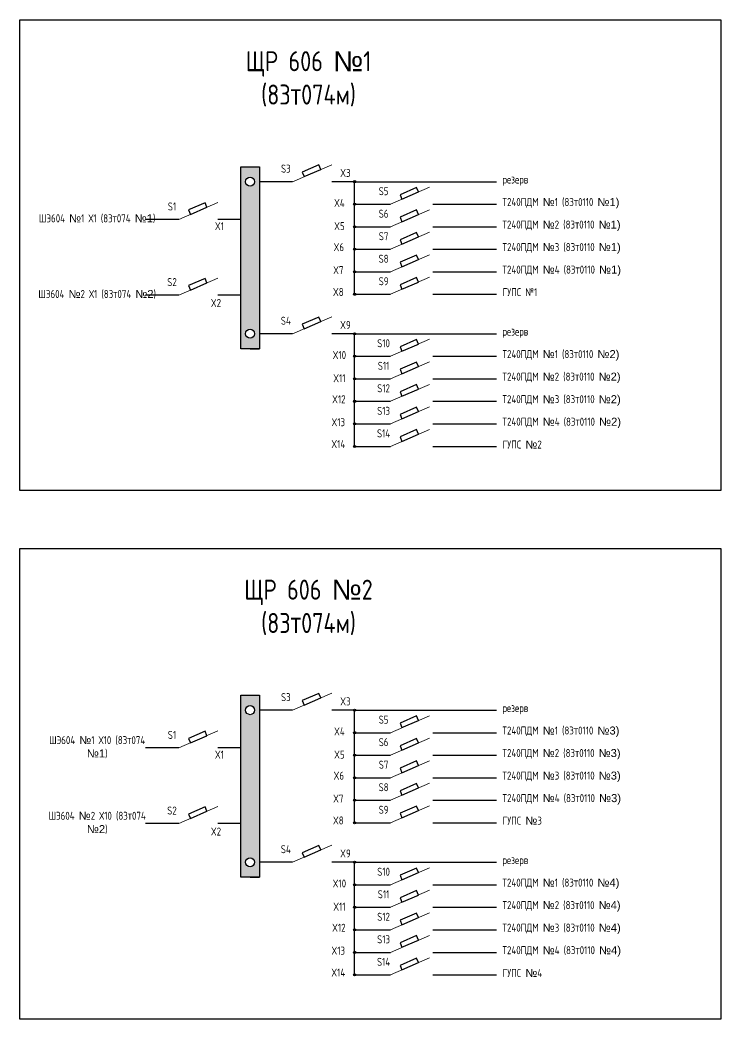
# Model space of a CAD drawing. Header units: millimetres. Extents: x 467 to 775, y 582 to 885.
# Drawn here: x 633.44 to 668.45, y 830.15 to 880.07 of the extents above; entities that cross this region are included whole.
import ezdxf

# ---------------------------------------------------------------- set-up
doc = ezdxf.new("R2010")
doc.units = ezdxf.units.MM
doc.header["$LTSCALE"] = 0.1

msp = doc.modelspace()

# ---------------------------------------------------------------- hatches: boundary and pattern name
h = msp.add_hatch(color=256)
h.paths.add_polyline_path([(645.399, 872.731), (644.468, 872.731), (644.468, 863.641), (645.399, 863.641)])
h.paths.add_polyline_path([(644.707, 871.986, -1), (645.16, 871.986, -1)], flags=16)
h.paths.add_polyline_path([(645.16, 864.387, -1), (644.707, 864.387, -1)], flags=16)
h = msp.add_hatch(color=256)
h.paths.add_polyline_path([(650.204, 871.986), (650.153, 871.986), (650.153, 871.935, 0.414214)], flags=17)
h.paths.add_polyline_path([(650.103, 871.986, 0.414214), (650.153, 871.935), (650.153, 871.986), (650.204, 871.986, 1)])
h = msp.add_hatch(color=256)
h.paths.add_polyline_path([(650.204, 870.86), (650.153, 870.86), (650.153, 870.81, 0.414214)], flags=17)
h.paths.add_polyline_path([(650.103, 870.86, 0.414214), (650.153, 870.81), (650.153, 870.86), (650.204, 870.86, 1)])
h = msp.add_hatch(color=256)
h.paths.add_polyline_path([(650.204, 869.734), (650.153, 869.734), (650.153, 869.684, 0.414214)], flags=17)
h.paths.add_polyline_path([(650.103, 869.734, 0.414214), (650.153, 869.684), (650.153, 869.734), (650.204, 869.734, 1)])
h = msp.add_hatch(color=256)
h.paths.add_polyline_path([(650.204, 868.609), (650.153, 868.609), (650.153, 868.559, 0.414214)], flags=17)
h.paths.add_polyline_path([(650.103, 868.609, 0.414214), (650.153, 868.559), (650.153, 868.609), (650.204, 868.609, 1)])
h = msp.add_hatch(color=256)
h.paths.add_polyline_path([(650.204, 867.483), (650.153, 867.483), (650.153, 867.433, 0.414214)], flags=17)
h.paths.add_polyline_path([(650.103, 867.483, 0.414214), (650.153, 867.433), (650.153, 867.483), (650.204, 867.483, 1)])
h = msp.add_hatch(color=256)
h.paths.add_polyline_path([(650.204, 866.358), (650.153, 866.358), (650.153, 866.307, 0.414214)], flags=17)
h.paths.add_polyline_path([(650.103, 866.358, 0.414214), (650.153, 866.307), (650.153, 866.358), (650.204, 866.358, 1)])
h = msp.add_hatch(color=256)
h.paths.add_polyline_path([(650.204, 864.387), (650.153, 864.387), (650.153, 864.336, 0.414214)], flags=17)
h.paths.add_polyline_path([(650.103, 864.387, 0.414214), (650.153, 864.336), (650.153, 864.387), (650.204, 864.387, 1)])
h = msp.add_hatch(color=256)
h.paths.add_polyline_path([(650.204, 863.261), (650.153, 863.261), (650.153, 863.211, 0.414214)], flags=17)
h.paths.add_polyline_path([(650.103, 863.261, 0.414214), (650.153, 863.211), (650.153, 863.261), (650.204, 863.261, 1)])
h = msp.add_hatch(color=256)
h.paths.add_polyline_path([(650.204, 862.135), (650.153, 862.135), (650.153, 862.085, 0.414214)], flags=17)
h.paths.add_polyline_path([(650.103, 862.135, 0.414214), (650.153, 862.085), (650.153, 862.135), (650.204, 862.135, 1)])
h = msp.add_hatch(color=256)
h.paths.add_polyline_path([(650.204, 861.01), (650.153, 861.01), (650.153, 860.959, 0.414214)], flags=17)
h.paths.add_polyline_path([(650.103, 861.01, 0.414214), (650.153, 860.959), (650.153, 861.01), (650.204, 861.01, 1)])
h = msp.add_hatch(color=256)
h.paths.add_polyline_path([(650.204, 859.884), (650.153, 859.884), (650.153, 859.834, 0.414214)], flags=17)
h.paths.add_polyline_path([(650.103, 859.884, 0.414214), (650.153, 859.834), (650.153, 859.884), (650.204, 859.884, 1)])
h = msp.add_hatch(color=256)
h.paths.add_polyline_path([(650.204, 858.759), (650.153, 858.759), (650.153, 858.708, 0.414214)], flags=17)
h.paths.add_polyline_path([(650.103, 858.759, 0.414214), (650.153, 858.708), (650.153, 858.759), (650.204, 858.759, 1)])
h = msp.add_hatch(color=256)
h.paths.add_polyline_path([(645.399, 846.324), (644.468, 846.324), (644.468, 837.234), (645.399, 837.234)])
h.paths.add_polyline_path([(644.707, 845.579, -1), (645.16, 845.579, -1)], flags=16)
h.paths.add_polyline_path([(645.16, 837.98, -1), (644.707, 837.98, -1)], flags=16)
h = msp.add_hatch(color=256)
h.paths.add_polyline_path([(650.204, 845.579), (650.153, 845.579), (650.153, 845.529, 0.414214)], flags=17)
h.paths.add_polyline_path([(650.103, 845.579, 0.414214), (650.153, 845.529), (650.153, 845.579), (650.204, 845.579, 1)])
h = msp.add_hatch(color=256)
h.paths.add_polyline_path([(650.204, 844.453), (650.153, 844.453), (650.153, 844.403, 0.414214)], flags=17)
h.paths.add_polyline_path([(650.103, 844.453, 0.414214), (650.153, 844.403), (650.153, 844.453), (650.204, 844.453, 1)])
h = msp.add_hatch(color=256)
h.paths.add_polyline_path([(650.204, 843.328), (650.153, 843.328), (650.153, 843.277, 0.414214)], flags=17)
h.paths.add_polyline_path([(650.103, 843.328, 0.414214), (650.153, 843.277), (650.153, 843.328), (650.204, 843.328, 1)])
h = msp.add_hatch(color=256)
h.paths.add_polyline_path([(650.204, 842.202), (650.153, 842.202), (650.153, 842.152, 0.414214)], flags=17)
h.paths.add_polyline_path([(650.103, 842.202, 0.414214), (650.153, 842.152), (650.153, 842.202), (650.204, 842.202, 1)])
h = msp.add_hatch(color=256)
h.paths.add_polyline_path([(650.204, 841.076), (650.153, 841.076), (650.153, 841.026, 0.414214)], flags=17)
h.paths.add_polyline_path([(650.103, 841.076, 0.414214), (650.153, 841.026), (650.153, 841.076), (650.204, 841.076, 1)])
h = msp.add_hatch(color=256)
h.paths.add_polyline_path([(650.204, 839.951), (650.153, 839.951), (650.153, 839.901, 0.414214)], flags=17)
h.paths.add_polyline_path([(650.103, 839.951, 0.414214), (650.153, 839.901), (650.153, 839.951), (650.204, 839.951, 1)])
h = msp.add_hatch(color=256)
h.paths.add_polyline_path([(650.204, 837.98), (650.153, 837.98), (650.153, 837.929, 0.414214)], flags=17)
h.paths.add_polyline_path([(650.103, 837.98, 0.414214), (650.153, 837.929), (650.153, 837.98), (650.204, 837.98, 1)])
h = msp.add_hatch(color=256)
h.paths.add_polyline_path([(650.204, 836.854), (650.153, 836.854), (650.153, 836.804, 0.414214)], flags=17)
h.paths.add_polyline_path([(650.103, 836.854, 0.414214), (650.153, 836.804), (650.153, 836.854), (650.204, 836.854, 1)])
h = msp.add_hatch(color=256)
h.paths.add_polyline_path([(650.204, 835.728), (650.153, 835.728), (650.153, 835.678, 0.414214)], flags=17)
h.paths.add_polyline_path([(650.103, 835.728, 0.414214), (650.153, 835.678), (650.153, 835.728), (650.204, 835.728, 1)])
h = msp.add_hatch(color=256)
h.paths.add_polyline_path([(650.204, 834.603), (650.153, 834.603), (650.153, 834.553, 0.414214)], flags=17)
h.paths.add_polyline_path([(650.103, 834.603, 0.414214), (650.153, 834.553), (650.153, 834.603), (650.204, 834.603, 1)])
h = msp.add_hatch(color=256)
h.paths.add_polyline_path([(650.204, 833.477), (650.153, 833.477), (650.153, 833.427, 0.414214)], flags=17)
h.paths.add_polyline_path([(650.103, 833.477, 0.414214), (650.153, 833.427), (650.153, 833.477), (650.204, 833.477, 1)])
h = msp.add_hatch(color=256)
h.paths.add_polyline_path([(650.204, 832.352), (650.153, 832.352), (650.153, 832.301, 0.414214)], flags=17)
h.paths.add_polyline_path([(650.103, 832.352, 0.414214), (650.153, 832.301), (650.153, 832.352), (650.204, 832.352, 1)])

# ---------------------------------------------------------------- linework, layer by layer
at = {"lineweight": 15}
for p, q in [((647.057, 871.986), (649.006, 872.835)), ((651.938, 870.86), (653.887, 871.709)), ((641.371, 870.096), (643.32, 870.945)), ((651.938, 869.734), (653.887, 870.584)), ((651.938, 868.609), (653.887, 869.458)), ((651.938, 867.483), (653.887, 868.332)), ((641.371, 866.317), (643.32, 867.166)), ((651.938, 866.358), (653.887, 867.207)), ((647.057, 864.387), (649.006, 865.236)), ((651.938, 863.261), (653.887, 864.11)), ((651.938, 862.135), (653.887, 862.985)), ((651.938, 861.01), (653.887, 861.859)), ((651.938, 859.884), (653.887, 860.733)), ((651.938, 858.759), (653.887, 859.608)), ((647.057, 845.579), (649.006, 846.428)), ((651.938, 844.453), (653.887, 845.302)), ((641.371, 843.689), (643.32, 844.538)), ((651.938, 843.328), (653.887, 844.177)), ((651.938, 842.202), (653.887, 843.051)), ((651.938, 841.076), (653.887, 841.926)), ((641.371, 839.91), (643.32, 840.759)), ((651.938, 839.951), (653.887, 840.8)), ((647.057, 837.98), (649.006, 838.829)), ((651.938, 836.854), (653.887, 837.703)), ((651.938, 835.728), (653.887, 836.578)), ((651.938, 834.603), (653.887, 835.452)), ((651.938, 833.477), (653.887, 834.326)), ((651.938, 832.352), (653.887, 833.201))]:
    msp.add_line(p, q, dxfattribs=at)
for p, q in [((647.057, 871.986), (645.399, 871.986)), ((650.153, 871.986), (649.006, 871.986)), ((650.153, 866.358), (650.153, 871.986)), ((650.153, 871.986), (657.232, 871.986)), ((650.153, 870.86), (651.938, 870.86)), ((654.064, 870.86), (657.232, 870.86)), ((641.371, 870.096), (639.713, 870.096)), ((644.468, 870.096), (643.32, 870.096)), ((650.153, 869.734), (651.938, 869.734)), ((654.064, 869.734), (657.232, 869.734)), ((650.153, 868.609), (651.938, 868.609)), ((654.064, 868.609), (657.232, 868.609)), ((650.153, 867.483), (651.938, 867.483)), ((654.064, 867.483), (657.232, 867.483)), ((641.371, 866.317), (639.713, 866.317)), ((644.468, 866.317), (643.32, 866.317)), ((650.153, 866.358), (651.938, 866.358)), ((654.064, 866.358), (657.232, 866.358)), ((647.057, 864.387), (645.399, 864.387)), ((650.153, 864.387), (649.006, 864.387)), ((650.153, 858.759), (650.153, 864.387)), ((650.153, 864.387), (657.232, 864.387)), ((645.399, 863.641), (644.468, 863.641)), ((644.933, 863.641), (645.399, 863.641)), ((650.153, 863.261), (651.938, 863.261)), ((654.064, 863.261), (657.232, 863.261)), ((650.153, 862.135), (651.938, 862.135)), ((654.064, 862.135), (657.232, 862.135)), ((650.153, 861.01), (651.938, 861.01)), ((654.064, 861.01), (657.232, 861.01)), ((650.153, 859.884), (651.938, 859.884)), ((654.064, 859.884), (657.232, 859.884)), ((650.153, 858.759), (651.938, 858.759)), ((654.064, 858.759), (657.232, 858.759)), ((647.057, 845.579), (645.399, 845.579)), ((650.153, 845.579), (649.006, 845.579)), ((650.153, 839.951), (650.153, 845.579)), ((650.153, 845.579), (657.232, 845.579)), ((650.153, 844.453), (651.938, 844.453)), ((654.064, 844.453), (657.232, 844.453)), ((641.371, 843.689), (639.713, 843.689)), ((644.468, 843.689), (643.32, 843.689)), ((650.153, 843.328), (651.938, 843.328)), ((654.064, 843.328), (657.232, 843.328)), ((650.153, 842.202), (651.938, 842.202)), ((654.064, 842.202), (657.232, 842.202)), ((650.153, 841.076), (651.938, 841.076)), ((654.064, 841.076), (657.232, 841.076)), ((641.371, 839.91), (639.713, 839.91)), ((644.468, 839.91), (643.32, 839.91)), ((650.153, 839.951), (651.938, 839.951)), ((654.064, 839.951), (657.232, 839.951)), ((647.057, 837.98), (645.399, 837.98)), ((650.153, 837.98), (649.006, 837.98)), ((650.153, 832.352), (650.153, 837.98)), ((650.153, 837.98), (657.232, 837.98)), ((645.399, 837.234), (644.468, 837.234)), ((644.933, 837.234), (645.399, 837.234)), ((650.153, 836.854), (651.938, 836.854)), ((654.064, 836.854), (657.232, 836.854)), ((650.153, 835.728), (651.938, 835.728)), ((654.064, 835.728), (657.232, 835.728)), ((650.153, 834.603), (651.938, 834.603)), ((654.064, 834.603), (657.232, 834.603)), ((650.153, 833.477), (651.938, 833.477)), ((654.064, 833.477), (657.232, 833.477)), ((650.153, 832.352), (651.938, 832.352)), ((654.064, 832.352), (657.232, 832.352))]:
    msp.add_line(p, q)
for points in [[(633.442, 880.065), (668.448, 880.065), (668.448, 856.552), (633.442, 856.552)], [(644.468, 872.731), (645.399, 872.731), (645.399, 863.641), (644.468, 863.641)], [(647.635, 872.238), (648.465, 872.599), (648.367, 872.822), (647.538, 872.461)], [(652.517, 871.112), (653.346, 871.474), (653.249, 871.697), (652.419, 871.336)], [(641.95, 870.348), (642.779, 870.71), (642.682, 870.933), (641.853, 870.572)], [(652.517, 869.987), (653.346, 870.348), (653.249, 870.571), (652.419, 870.21)], [(652.517, 868.861), (653.346, 869.222), (653.249, 869.446), (652.419, 869.084)], [(652.517, 867.735), (653.346, 868.097), (653.249, 868.32), (652.419, 867.959)], [(641.95, 866.569), (642.779, 866.931), (642.682, 867.154), (641.853, 866.793)], [(652.517, 866.61), (653.346, 866.971), (653.249, 867.194), (652.419, 866.833)], [(647.635, 864.639), (648.465, 865), (648.367, 865.223), (647.538, 864.862)], [(652.517, 863.513), (653.346, 863.874), (653.249, 864.098), (652.419, 863.736)], [(652.517, 862.388), (653.346, 862.749), (653.249, 862.972), (652.419, 862.611)], [(652.517, 861.262), (653.346, 861.623), (653.249, 861.846), (652.419, 861.485)], [(652.517, 860.136), (653.346, 860.498), (653.249, 860.721), (652.419, 860.36)], [(652.517, 859.011), (653.346, 859.372), (653.249, 859.595), (652.419, 859.234)], [(633.442, 853.658), (668.448, 853.658), (668.448, 830.145), (633.442, 830.145)], [(644.468, 846.324), (645.399, 846.324), (645.399, 837.234), (644.468, 837.234)], [(647.635, 845.831), (648.465, 846.192), (648.367, 846.416), (647.538, 846.054)], [(652.517, 844.705), (653.346, 845.067), (653.249, 845.29), (652.419, 844.929)], [(641.95, 843.941), (642.779, 844.303), (642.682, 844.526), (641.853, 844.165)], [(652.517, 843.58), (653.346, 843.941), (653.249, 844.164), (652.419, 843.803)], [(652.517, 842.454), (653.346, 842.815), (653.249, 843.039), (652.419, 842.677)], [(652.517, 841.329), (653.346, 841.69), (653.249, 841.913), (652.419, 841.552)], [(641.95, 840.162), (642.779, 840.524), (642.682, 840.747), (641.853, 840.386)], [(652.517, 840.203), (653.346, 840.564), (653.249, 840.788), (652.419, 840.426)], [(647.635, 838.232), (648.465, 838.593), (648.367, 838.816), (647.538, 838.455)], [(652.517, 837.106), (653.346, 837.468), (653.249, 837.691), (652.419, 837.33)], [(652.517, 835.981), (653.346, 836.342), (653.249, 836.565), (652.419, 836.204)], [(652.517, 834.855), (653.346, 835.216), (653.249, 835.44), (652.419, 835.078)], [(652.517, 833.729), (653.346, 834.091), (653.249, 834.314), (652.419, 833.953)], [(652.517, 832.604), (653.346, 832.965), (653.249, 833.188), (652.419, 832.827)]]:
    msp.add_lwpolyline(points, close=True)
for centre, radius in [((644.933, 871.986), 0.226), ((650.153, 871.986), 0.0503), ((650.153, 870.86), 0.0503), ((650.153, 869.734), 0.0503), ((650.153, 868.609), 0.0503), ((650.153, 867.483), 0.0503), ((650.153, 866.358), 0.0503), ((644.933, 864.387), 0.226), ((650.153, 864.387), 0.0503), ((650.153, 863.261), 0.0503), ((650.153, 862.135), 0.0503), ((650.153, 861.01), 0.0503), ((650.153, 859.884), 0.0503), ((650.153, 858.759), 0.0503), ((644.933, 845.579), 0.226), ((650.153, 845.579), 0.0503), ((650.153, 844.453), 0.0503), ((650.153, 843.328), 0.0503), ((650.153, 842.202), 0.0503), ((650.153, 841.076), 0.0503), ((650.153, 839.951), 0.0503), ((644.933, 837.98), 0.226), ((650.153, 837.98), 0.0503), ((650.153, 836.854), 0.0503), ((650.153, 835.728), 0.0503), ((650.153, 834.603), 0.0503), ((650.153, 833.477), 0.0503), ((650.153, 832.352), 0.0503)]:
    msp.add_circle(centre, radius)

# ---------------------------------------------------------------- texts
for s, insert, char_height, width, attachment_point in [('{\\fGOST|b0|i0|c204|p34;ЩР 606 \\fArial|b0|i0|c204|p34;№\\fGOST|b0|i0|c204|p34;1 (83\\fArial Narrow|b0|i0|c204|p34;т\\fGOST|b0|i0|c204|p34;074м)}', (647.849, 877.123), 1, 9.68531, 5), ('{\\fGOST|b0|i0|c0|p34;S\\fGOST|b0|i0|c204|p34;3}', (646.717, 872.637), 0.4, 8.14451, 5), ('{\\fGOST|b0|i0|c0|p34;X3}', (649.691, 872.424), 0.4, 8.14451, 5), ('{\\fGOST|b0|i0|c204|p34;резерв}', (657.534, 872.293), 0.4, 8.14451, 1), ('{\\fGOST|b0|i0|c0|p34;S5}', (651.599, 871.511), 0.4, 8.14451, 5), ('{\\fGOST|b0|i0|c0|p34;X4}', (649.391, 870.923), 0.4, 8.14451, 5), ('{\\fGOST|b0|i0|c204|p34;Т240ПДМ \\fArial|b0|i0|c204|p34;№\\fGOST|b0|i0|c204|p34;1\\fGOST|b0|i0|c0|p34; (\\fGOST|b0|i0|c204|p34;83\\fArial Narrow|b0|i0|c204|p34;т\\fGOST|b0|i0|c204|p34;0110 \\fArial|b0|i0|c204|p34;№1)}', (657.534, 871.167), 0.4, 9.02477, 1), ('{\\fGOST|b0|i0|c0|p34;S\\fGOST|b0|i0|c204|p34;1}', (641.032, 870.747), 0.4, 8.14451, 5), ('{\\fGOST|b0|i0|c204|p34;ШЭ604 \\fArial|b0|i0|c204|p34;№\\fGOST|b0|i0|c204|p34;1 Х1\\fGOST|b0|i0|c0|p34; (\\fGOST|b0|i0|c204|p34;83\\fArial Narrow|b0|i0|c204|p34;т\\fGOST|b0|i0|c204|p34;074 \\fArial|b0|i0|c204|p34;№1\\fGOST|b0|i0|c0|p34;)}', (637.296, 870.134), 0.4, 5.58689, 5), ('{\\fGOST|b0|i0|c0|p34;S6}', (651.599, 870.385), 0.4, 8.14451, 5), ('{\\fGOST|b0|i0|c0|p34;X1}', (643.4, 869.764), 0.4, 8.14451, 5), ('{\\fGOST|b0|i0|c0|p34;X5}', (649.391, 869.764), 0.4, 8.14451, 5), ('{\\fGOST|b0|i0|c204|p34;Т240ПДМ \\fArial|b0|i0|c204|p34;№\\fGOST|b0|i0|c204|p34;2\\fGOST|b0|i0|c0|p34; (\\fGOST|b0|i0|c204|p34;83\\fArial Narrow|b0|i0|c204|p34;т\\fGOST|b0|i0|c204|p34;0110 \\fArial|b0|i0|c204|p34;№1)}', (657.534, 870.042), 0.4, 9.01668, 1), ('{\\fGOST|b0|i0|c0|p34;S7}', (651.599, 869.26), 0.4, 8.14451, 5), ('{\\fGOST|b0|i0|c0|p34;X6}', (649.363, 868.712), 0.4, 8.14451, 5), ('{\\fGOST|b0|i0|c204|p34;Т240ПДМ \\fArial|b0|i0|c204|p34;№\\fGOST|b0|i0|c204|p34;3\\fGOST|b0|i0|c0|p34; (\\fGOST|b0|i0|c204|p34;83\\fArial Narrow|b0|i0|c204|p34;т\\fGOST|b0|i0|c204|p34;0110 \\fArial|b0|i0|c204|p34;№1)}', (657.534, 868.916), 0.4, 9.14882, 1), ('{\\fGOST|b0|i0|c0|p34;S8}', (651.599, 868.134), 0.4, 8.14451, 5), ('{\\fGOST|b0|i0|c0|p34;X7}', (649.336, 867.566), 0.4, 8.14451, 5), ('{\\fGOST|b0|i0|c204|p34;Т240ПДМ \\fArial|b0|i0|c204|p34;№\\fGOST|b0|i0|c204|p34;4\\fGOST|b0|i0|c0|p34; (\\fGOST|b0|i0|c204|p34;83\\fArial Narrow|b0|i0|c204|p34;т\\fGOST|b0|i0|c204|p34;0110 \\fArial|b0|i0|c204|p34;№1)}', (657.534, 867.791), 0.4, 8.96382, 1), ('{\\fGOST|b0|i0|c0|p34;S\\fGOST|b0|i0|c204|p34;2}', (641.032, 866.968), 0.4, 8.14451, 5), ('{\\fGOST|b0|i0|c0|p34;S\\fGOST|b0|i0|c204|p34;9}', (651.599, 867.009), 0.4, 8.14451, 5), ('{\\fGOST|b0|i0|c204|p34;ШЭ604 \\fArial|b0|i0|c204|p34;№\\fGOST|b0|i0|c0|p34;2\\fGOST|b0|i0|c204|p34; Х1\\fGOST|b0|i0|c0|p34; (\\fGOST|b0|i0|c204|p34;83\\fArial Narrow|b0|i0|c204|p34;т\\fGOST|b0|i0|c204|p34;074 \\fArial|b0|i0|c204|p34;№\\fArial|b0|i0|c0|p34;2\\fGOST|b0|i0|c0|p34;)}', (637.296, 866.354), 0.4, 5.58689, 5), ('{\\fGOST|b0|i0|c0|p34;X8}', (649.336, 866.474), 0.4, 8.14451, 5), ('{\\fGOST|b0|i0|c204|p34;ГУПС №1}', (657.534, 866.665), 0.4, 8.14451, 1), ('{\\fGOST|b0|i0|c0|p34;X2}', (643.227, 865.922), 0.4, 8.14451, 5), ('{\\fGOST|b0|i0|c0|p34;S\\fGOST|b0|i0|c204|p34;4}', (646.717, 865.038), 0.4, 8.14451, 5), ('{\\fGOST|b0|i0|c0|p34;X9}', (649.691, 864.825), 0.4, 8.14451, 5), ('{\\fGOST|b0|i0|c204|p34;резерв}', (657.534, 864.694), 0.4, 8.14451, 1), ('{\\fGOST|b0|i0|c0|p34;S\\fGOST|b0|i0|c204|p34;10}', (651.599, 863.912), 0.4, 8.14451, 5), ('{\\fGOST|b0|i0|c0|p34;X10}', (649.391, 863.324), 0.4, 8.14451, 5), ('{\\fGOST|b0|i0|c204|p34;Т240ПДМ \\fArial|b0|i0|c204|p34;№\\fGOST|b0|i0|c204|p34;1\\fGOST|b0|i0|c0|p34; (\\fGOST|b0|i0|c204|p34;83\\fArial Narrow|b0|i0|c204|p34;т\\fGOST|b0|i0|c204|p34;0110 \\fArial|b0|i0|c204|p34;№\\fArial|b0|i0|c0|p34;2\\fArial|b0|i0|c204|p34;)}', (657.534, 863.568), 0.4, 9.02477, 1), ('{\\fGOST|b0|i0|c0|p34;S\\fGOST|b0|i0|c204|p34;11}', (651.599, 862.786), 0.4, 8.14451, 5), ('{\\fGOST|b0|i0|c0|p34;X11}', (649.391, 862.165), 0.4, 8.14451, 5), ('{\\fGOST|b0|i0|c204|p34;Т240ПДМ \\fArial|b0|i0|c204|p34;№\\fGOST|b0|i0|c204|p34;2\\fGOST|b0|i0|c0|p34; (\\fGOST|b0|i0|c204|p34;83\\fArial Narrow|b0|i0|c204|p34;т\\fGOST|b0|i0|c204|p34;0110 \\fArial|b0|i0|c204|p34;№\\fArial|b0|i0|c0|p34;2\\fArial|b0|i0|c204|p34;)}', (657.534, 862.443), 0.4, 9.01668, 1), ('{\\fGOST|b0|i0|c0|p34;S\\fGOST|b0|i0|c204|p34;12}', (651.599, 861.661), 0.4, 8.14451, 5), ('{\\fGOST|b0|i0|c0|p34;X12}', (649.363, 861.113), 0.4, 8.14451, 5), ('{\\fGOST|b0|i0|c204|p34;Т240ПДМ \\fArial|b0|i0|c204|p34;№\\fGOST|b0|i0|c204|p34;3\\fGOST|b0|i0|c0|p34; (\\fGOST|b0|i0|c204|p34;83\\fArial Narrow|b0|i0|c204|p34;т\\fGOST|b0|i0|c204|p34;0110 \\fArial|b0|i0|c204|p34;№\\fArial|b0|i0|c0|p34;2\\fArial|b0|i0|c204|p34;)}', (657.534, 861.317), 0.4, 9.14882, 1), ('{\\fGOST|b0|i0|c0|p34;S\\fGOST|b0|i0|c204|p34;13}', (651.599, 860.535), 0.4, 8.14451, 5), ('{\\fGOST|b0|i0|c0|p34;X13}', (649.336, 859.967), 0.4, 8.14451, 5), ('{\\fGOST|b0|i0|c204|p34;Т240ПДМ \\fArial|b0|i0|c204|p34;№\\fGOST|b0|i0|c204|p34;4\\fGOST|b0|i0|c0|p34; (\\fGOST|b0|i0|c204|p34;83\\fArial Narrow|b0|i0|c204|p34;т\\fGOST|b0|i0|c204|p34;0110 \\fArial|b0|i0|c204|p34;№\\fArial|b0|i0|c0|p34;2\\fArial|b0|i0|c204|p34;)}', (657.534, 860.191), 0.4, 8.96382, 1), ('{\\fGOST|b0|i0|c0|p34;S\\fGOST|b0|i0|c204|p34;14}', (651.599, 859.41), 0.4, 8.14451, 5), ('{\\fGOST|b0|i0|c0|p34;X14}', (649.336, 858.875), 0.4, 8.14451, 5), ('{\\fGOST|b0|i0|c204|p34;ГУПС \\fArial|b0|i0|c204|p34;№\\fGOST|b0|i0|c0|p34;2}', (657.534, 859.052), 0.4, 8.14451, 1), ('{\\fGOST|b0|i0|c204|p34;ЩР 606 \\fArial|b0|i0|c204|p34;№\\fGOST|b0|i0|c0|p34;2\\fGOST|b0|i0|c204|p34; (83\\fArial Narrow|b0|i0|c204|p34;т\\fGOST|b0|i0|c204|p34;074м)}', (647.849, 850.717), 1, 9.68531, 5), ('{\\fGOST|b0|i0|c0|p34;S\\fGOST|b0|i0|c204|p34;3}', (646.717, 846.23), 0.4, 8.14451, 5), ('{\\fGOST|b0|i0|c0|p34;X3}', (649.691, 846.017), 0.4, 8.14451, 5), ('{\\fGOST|b0|i0|c204|p34;резерв}', (657.534, 845.886), 0.4, 8.14451, 1), ('{\\fGOST|b0|i0|c0|p34;S5}', (651.599, 845.104), 0.4, 8.14451, 5), ('{\\fGOST|b0|i0|c0|p34;X4}', (649.391, 844.516), 0.4, 8.14451, 5), ('{\\fGOST|b0|i0|c204|p34;Т240ПДМ \\fArial|b0|i0|c204|p34;№\\fGOST|b0|i0|c204|p34;1\\fGOST|b0|i0|c0|p34; (\\fGOST|b0|i0|c204|p34;83\\fArial Narrow|b0|i0|c204|p34;т\\fGOST|b0|i0|c204|p34;0110 \\fArial|b0|i0|c204|p34;№\\fArial|b0|i0|c0|p34;3\\fArial|b0|i0|c204|p34;)}', (657.534, 844.761), 0.4, 9.02477, 1), ('{\\fGOST|b0|i0|c204|p34;ШЭ604 \\fArial|b0|i0|c204|p34;№\\fGOST|b0|i0|c204|p34;1 Х1\\fGOST|b0|i0|c0|p34;0 (\\fGOST|b0|i0|c204|p34;83\\fArial Narrow|b0|i0|c204|p34;т\\fGOST|b0|i0|c204|p34;074 \\fArial|b0|i0|c204|p34;№1\\fGOST|b0|i0|c0|p34;)}', (637.296, 843.727), 0.4, 5.58689, 5), ('{\\fGOST|b0|i0|c0|p34;S\\fGOST|b0|i0|c204|p34;1}', (641.032, 844.34), 0.4, 8.14451, 5), ('{\\fGOST|b0|i0|c0|p34;S6}', (651.599, 843.979), 0.4, 8.14451, 5), ('{\\fGOST|b0|i0|c204|p34;Т240ПДМ \\fArial|b0|i0|c204|p34;№\\fGOST|b0|i0|c204|p34;2\\fGOST|b0|i0|c0|p34; (\\fGOST|b0|i0|c204|p34;83\\fArial Narrow|b0|i0|c204|p34;т\\fGOST|b0|i0|c204|p34;0110 \\fArial|b0|i0|c204|p34;№\\fArial|b0|i0|c0|p34;3\\fArial|b0|i0|c204|p34;)}', (657.534, 843.635), 0.4, 9.01668, 1), ('{\\fGOST|b0|i0|c0|p34;X1}', (643.4, 843.357), 0.4, 8.14451, 5), ('{\\fGOST|b0|i0|c0|p34;X5}', (649.391, 843.357), 0.4, 8.14451, 5), ('{\\fGOST|b0|i0|c0|p34;S7}', (651.599, 842.853), 0.4, 8.14451, 5), ('{\\fGOST|b0|i0|c0|p34;X6}', (649.363, 842.305), 0.4, 8.14451, 5), ('{\\fGOST|b0|i0|c204|p34;Т240ПДМ \\fArial|b0|i0|c204|p34;№\\fGOST|b0|i0|c204|p34;3\\fGOST|b0|i0|c0|p34; (\\fGOST|b0|i0|c204|p34;83\\fArial Narrow|b0|i0|c204|p34;т\\fGOST|b0|i0|c204|p34;0110 \\fArial|b0|i0|c204|p34;№\\fArial|b0|i0|c0|p34;3\\fArial|b0|i0|c204|p34;)}', (657.534, 842.509), 0.4, 9.14882, 1), ('{\\fGOST|b0|i0|c0|p34;S8}', (651.599, 841.727), 0.4, 8.14451, 5), ('{\\fGOST|b0|i0|c0|p34;X7}', (649.336, 841.159), 0.4, 8.14451, 5), ('{\\fGOST|b0|i0|c204|p34;Т240ПДМ \\fArial|b0|i0|c204|p34;№\\fGOST|b0|i0|c204|p34;4\\fGOST|b0|i0|c0|p34; (\\fGOST|b0|i0|c204|p34;83\\fArial Narrow|b0|i0|c204|p34;т\\fGOST|b0|i0|c204|p34;0110 \\fArial|b0|i0|c204|p34;№\\fArial|b0|i0|c0|p34;3\\fArial|b0|i0|c204|p34;)}', (657.534, 841.384), 0.4, 8.96382, 1), ('{\\fGOST|b0|i0|c0|p34;S\\fGOST|b0|i0|c204|p34;2}', (641.032, 840.561), 0.4, 8.14451, 5), ('{\\fGOST|b0|i0|c0|p34;S\\fGOST|b0|i0|c204|p34;9}', (651.599, 840.602), 0.4, 8.14451, 5), ('{\\fGOST|b0|i0|c204|p34;ШЭ604 \\fArial|b0|i0|c204|p34;№\\fGOST|b0|i0|c0|p34;2\\fGOST|b0|i0|c204|p34; Х1\\fGOST|b0|i0|c0|p34;0 (\\fGOST|b0|i0|c204|p34;83\\fArial Narrow|b0|i0|c204|p34;т\\fGOST|b0|i0|c204|p34;074 \\fArial|b0|i0|c204|p34;№\\fArial|b0|i0|c0|p34;2\\fGOST|b0|i0|c0|p34;)}', (637.296, 839.948), 0.4, 5.58689, 5), ('{\\fGOST|b0|i0|c0|p34;X8}', (649.336, 840.067), 0.4, 8.14451, 5), ('{\\fGOST|b0|i0|c204|p34;ГУПС \\fArial|b0|i0|c204|p34;№\\fGOST|b0|i0|c0|p34;3}', (657.534, 840.258), 0.4, 8.14451, 1), ('{\\fGOST|b0|i0|c0|p34;X2}', (643.227, 839.515), 0.4, 8.14451, 5), ('{\\fGOST|b0|i0|c0|p34;S\\fGOST|b0|i0|c204|p34;4}', (646.717, 838.631), 0.4, 8.14451, 5), ('{\\fGOST|b0|i0|c0|p34;X9}', (649.691, 838.418), 0.4, 8.14451, 5), ('{\\fGOST|b0|i0|c204|p34;резерв}', (657.534, 838.287), 0.4, 8.14451, 1), ('{\\fGOST|b0|i0|c0|p34;S\\fGOST|b0|i0|c204|p34;10}', (651.599, 837.505), 0.4, 8.14451, 5), ('{\\fGOST|b0|i0|c204|p34;Т240ПДМ \\fArial|b0|i0|c204|p34;№\\fGOST|b0|i0|c204|p34;1\\fGOST|b0|i0|c0|p34; (\\fGOST|b0|i0|c204|p34;83\\fArial Narrow|b0|i0|c204|p34;т\\fGOST|b0|i0|c204|p34;0110 \\fArial|b0|i0|c204|p34;№\\fArial|b0|i0|c0|p34;4\\fArial|b0|i0|c204|p34;)}', (657.534, 837.161), 0.4, 9.02477, 1), ('{\\fGOST|b0|i0|c0|p34;X10}', (649.391, 836.917), 0.4, 8.14451, 5), ('{\\fGOST|b0|i0|c0|p34;S\\fGOST|b0|i0|c204|p34;11}', (651.599, 836.379), 0.4, 8.14451, 5), ('{\\fGOST|b0|i0|c0|p34;X11}', (649.391, 835.758), 0.4, 8.14451, 5), ('{\\fGOST|b0|i0|c204|p34;Т240ПДМ \\fArial|b0|i0|c204|p34;№\\fGOST|b0|i0|c204|p34;2\\fGOST|b0|i0|c0|p34; (\\fGOST|b0|i0|c204|p34;83\\fArial Narrow|b0|i0|c204|p34;т\\fGOST|b0|i0|c204|p34;0110 \\fArial|b0|i0|c204|p34;№\\fArial|b0|i0|c0|p34;4\\fArial|b0|i0|c204|p34;)}', (657.534, 836.036), 0.4, 9.01668, 1), ('{\\fGOST|b0|i0|c0|p34;S\\fGOST|b0|i0|c204|p34;12}', (651.599, 835.254), 0.4, 8.14451, 5), ('{\\fGOST|b0|i0|c0|p34;X12}', (649.363, 834.706), 0.4, 8.14451, 5), ('{\\fGOST|b0|i0|c204|p34;Т240ПДМ \\fArial|b0|i0|c204|p34;№\\fGOST|b0|i0|c204|p34;3\\fGOST|b0|i0|c0|p34; (\\fGOST|b0|i0|c204|p34;83\\fArial Narrow|b0|i0|c204|p34;т\\fGOST|b0|i0|c204|p34;0110 \\fArial|b0|i0|c204|p34;№\\fArial|b0|i0|c0|p34;4\\fArial|b0|i0|c204|p34;)}', (657.534, 834.91), 0.4, 9.14882, 1), ('{\\fGOST|b0|i0|c0|p34;S\\fGOST|b0|i0|c204|p34;13}', (651.599, 834.128), 0.4, 8.14451, 5), ('{\\fGOST|b0|i0|c0|p34;X13}', (649.336, 833.56), 0.4, 8.14451, 5), ('{\\fGOST|b0|i0|c204|p34;Т240ПДМ \\fArial|b0|i0|c204|p34;№\\fGOST|b0|i0|c204|p34;4\\fGOST|b0|i0|c0|p34; (\\fGOST|b0|i0|c204|p34;83\\fArial Narrow|b0|i0|c204|p34;т\\fGOST|b0|i0|c204|p34;0110 \\fArial|b0|i0|c204|p34;№\\fArial|b0|i0|c0|p34;4\\fArial|b0|i0|c204|p34;)}', (657.534, 833.785), 0.4, 8.96382, 1), ('{\\fGOST|b0|i0|c0|p34;S\\fGOST|b0|i0|c204|p34;14}', (651.599, 833.003), 0.4, 8.14451, 5), ('{\\fGOST|b0|i0|c0|p34;X14}', (649.336, 832.468), 0.4, 8.14451, 5), ('{\\fGOST|b0|i0|c204|p34;ГУПС \\fArial|b0|i0|c204|p34;№\\fGOST|b0|i0|c0|p34;4}', (657.534, 832.646), 0.4, 8.14451, 1)]:
    msp.add_mtext(s, dxfattribs=dict(insert=insert, char_height=char_height, width=width, attachment_point=attachment_point))

doc.saveas('drawing.dxf')
